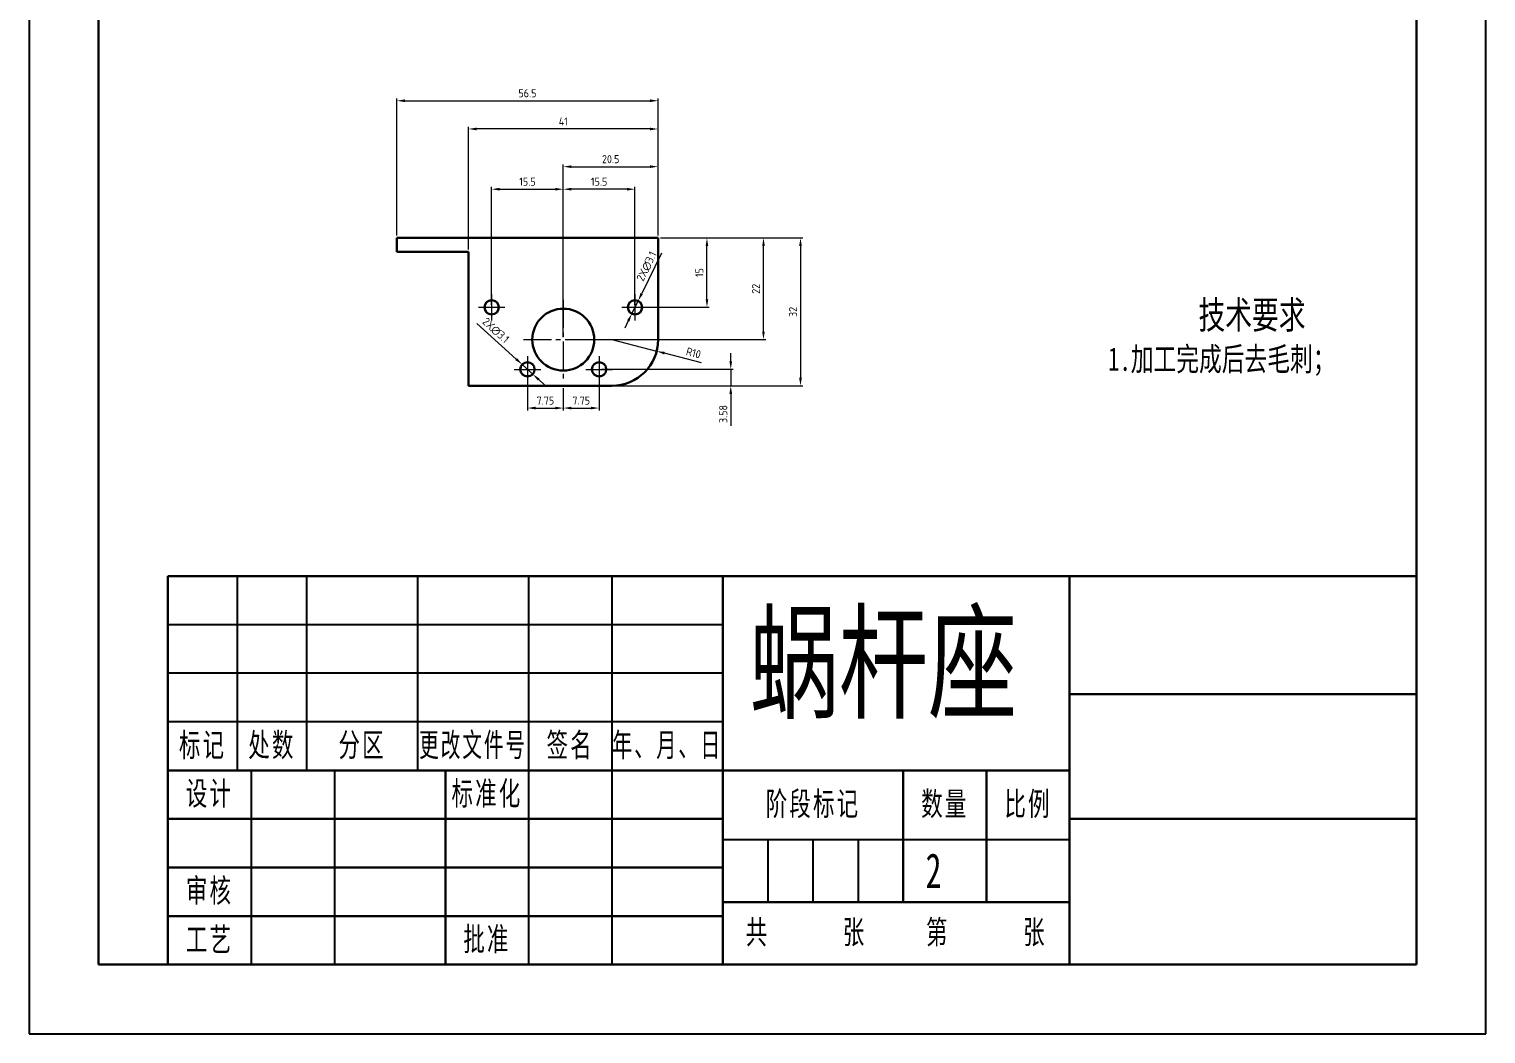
# Model space of a CAD drawing. Header units: millimetres. Extents: x 208 to 276696, y -381762 to 69.
# Drawn here: x 2069.5 to 2384.5, y -386.3 to -168.9 of the extents above; entities that cross this region are included whole.
import ezdxf
from ezdxf.enums import TextEntityAlignment as Align

# ---------------------------------------------------------------- set-up
doc = ezdxf.new("R2010")
doc.units = ezdxf.units.MM
doc.header["$LTSCALE"] = 0.5
doc.header["$PDSIZE"] = -5
doc.linetypes.add('点画线', pattern=[18, 12, -2, 2, -2])
doc.layers.get('0').update_dxf_attribs({"lineweight": 30})
for name, color, linetype, lineweight in [('中心线层', 1, '点画线', 15), ('尺寸', 3, 'Continuous', 15), ('尺寸线层', 3, 'Continuous', 25), ('粗实线层', 7, 'Continuous', 30), ('细实线层', 7, 'Continuous', 25)]:
    doc.layers.add(name, color=color, linetype=linetype, lineweight=lineweight)
doc.styles.get("Standard").update_dxf_attribs({"font": 'isocp.shx', "bigfont": 'gbcbig.shx'})
doc.styles.add('标准', font='', dxfattribs={"width": 0.667})
doc.styles.add('汉字', font='', dxfattribs={"width": 0.707})
doc.styles.get('标准').set_extended_font_data('宋体')
doc.styles.get('汉字').set_extended_font_data('STFangsong')
doc.dimstyles.new('AM_ISO', dxfattribs={"dimscale": 0.5, "dimtxt": 3.5, "dimasz": 3.5, "dimexe": 1, "dimexo": 1, "dimgap": 1.5, "dimtad": 1, "dimdsep": 46, "dimtxsty": 'Standard', "dimcen": 0, "dimclrd": 256, "dimclre": 256, "dimclrt": 2, "dimadec": 0, "dimazin": 2, "dimtp": 0.1, "dimtm": 0.1, "dimtfac": 0.71, "dimtdec": 3, "dimtmove": 0, "dimatfit": 3, "dimfxl": 1, "dimlwd": -1, "dimlwe": -1, "dimarcsym": 1})
doc.dimstyles.new('AM_ISO$3', dxfattribs={"dimscale": 0.5, "dimtxt": 3.5, "dimasz": 3.5, "dimexe": 1, "dimexo": 1, "dimgap": 1.5, "dimtad": 1, "dimtoh": 1, "dimdsep": 46, "dimtxsty": 'Standard', "dimcen": 0, "dimclrd": 256, "dimclre": 256, "dimclrt": 2, "dimadec": 0, "dimazin": 2, "dimtp": 0.1, "dimtm": 0.1, "dimtfac": 0.71, "dimtofl": 0, "dimtmove": 0, "dimatfit": 0, "dimfxl": 1, "dimlwd": -1, "dimlwe": -1, "dimarcsym": 1})
doc.dimstyles.new('AM_ISO$4', dxfattribs={"dimscale": 0.5, "dimtxt": 3.5, "dimasz": 3.5, "dimexe": 1, "dimexo": 1, "dimgap": 1.5, "dimtad": 1, "dimtoh": 1, "dimdsep": 46, "dimtxsty": 'Standard', "dimcen": 0, "dimclrd": 256, "dimclre": 256, "dimclrt": 2, "dimadec": 0, "dimazin": 2, "dimtp": 0.1, "dimtm": 0.1, "dimtfac": 0.71, "dimtdec": 3, "dimtofl": 0, "dimtmove": 0, "dimatfit": 0, "dimfxl": 1, "dimlwd": -1, "dimlwe": -1, "dimarcsym": 1})

# ---------------------------------------------------------------- blocks, each defined once
blk = doc.blocks.new('*D115')
at = {"layer": 'Defpoints', "color": 0, "transparency": 16777216}
for p in [(2201.24, -227.73), (2199.87, -230.51)]:
    blk.add_point(p, dxfattribs=at)
at = {"layer": '尺寸', "linetype": 'ByBlock', "transparency": 16777216}
for p, q in [((2206.31, -217.39), (2202.01, -226.16)), ((2199.87, -230.51), (2201.24, -227.73)), ((2199.1, -232.08), (2198.33, -233.65))]:
    blk.add_line(p, q, dxfattribs=at)
at = {"layer": '尺寸', "transparency": 16777216}
for points in [[(2201.75, -226.03), (2202.27, -226.29), (2201.24, -227.73)], [(2198.84, -231.95), (2199.36, -232.21), (2199.87, -230.51)]]:
    blk.add_solid(points, dxfattribs=at)
at = {"layer": '尺寸', "color": 2, "transparency": 16777216, "insert": (2203.09, -220.27), "char_height": 1.75, "attachment_point": 5, "rotation": 63.8542}
blk.add_mtext('2X∅3.1', dxfattribs=at)
blk = doc.blocks.new('*D117')
at = {"layer": 'Defpoints', "color": 0, "transparency": 16777216}
for p in [(2192.8, -242.54), (2185.05, -246.12), (2192.8, -250.92)]:
    blk.add_point(p, dxfattribs=at)
at = {"layer": '尺寸', "linetype": 'ByBlock', "transparency": 16777216}
for p, q in [((2192.8, -243.04), (2192.8, -251.42)), ((2185.05, -246.62), (2185.05, -251.42)), ((2186.8, -250.92), (2191.05, -250.92))]:
    blk.add_line(p, q, dxfattribs=at)
at = {"layer": '尺寸', "transparency": 16777216}
for points in [[(2186.8, -250.63), (2186.8, -251.21), (2185.05, -250.92)], [(2191.05, -250.63), (2191.05, -251.21), (2192.8, -250.92)]]:
    blk.add_solid(points, dxfattribs=at)
at = {"layer": '尺寸', "color": 2, "transparency": 16777216, "insert": (2188.93, -249.3), "char_height": 1.75, "attachment_point": 5}
blk.add_mtext('7.75', dxfattribs=at)
blk = doc.blocks.new('*D118')
at = {"layer": 'Defpoints', "color": 0, "transparency": 16777216}
for p in [(2177.3, -242.54), (2185.05, -246.12), (2185.05, -250.92)]:
    blk.add_point(p, dxfattribs=at)
at = {"layer": '尺寸', "linetype": 'ByBlock', "transparency": 16777216}
for p, q in [((2177.3, -243.04), (2177.3, -251.42)), ((2185.05, -246.62), (2185.05, -251.42)), ((2179.05, -250.92), (2183.3, -250.92))]:
    blk.add_line(p, q, dxfattribs=at)
at = {"layer": '尺寸', "transparency": 16777216}
for points in [[(2179.05, -250.63), (2179.05, -251.21), (2177.3, -250.92)], [(2183.3, -250.63), (2183.3, -251.21), (2185.05, -250.92)]]:
    blk.add_solid(points, dxfattribs=at)
at = {"layer": '尺寸', "color": 2, "transparency": 16777216, "insert": (2181.18, -249.3), "char_height": 1.75, "attachment_point": 5}
blk.add_mtext('7.75', dxfattribs=at)
blk = doc.blocks.new('*D119')
at = {"layer": 'Defpoints', "color": 0, "transparency": 16777216}
for p in [(2192.8, -242.54), (2221.27, -242.54), (2195.55, -246.12)]:
    blk.add_point(p, dxfattribs=at)
at = {"layer": '尺寸', "linetype": 'ByBlock', "transparency": 16777216}
for p, q in [((2221.27, -240.79), (2221.27, -239.04)), ((2193.3, -242.54), (2221.77, -242.54)), ((2221.27, -242.54), (2221.27, -246.12)), ((2196.05, -246.12), (2221.77, -246.12)), ((2221.27, -247.87), (2221.27, -254.8))]:
    blk.add_line(p, q, dxfattribs=at)
at = {"layer": '尺寸', "transparency": 16777216}
for points in [[(2220.97, -240.79), (2221.56, -240.79), (2221.27, -242.54)], [(2220.97, -247.87), (2221.56, -247.87), (2221.27, -246.12)]]:
    blk.add_solid(points, dxfattribs=at)
at = {"layer": '尺寸', "color": 2, "transparency": 16777216, "insert": (2219.64, -252.21), "char_height": 1.75, "attachment_point": 5, "rotation": 90}
blk.add_mtext('3.58', dxfattribs=at)
blk = doc.blocks.new('*D120')
at = {"layer": 'Defpoints', "color": 0, "transparency": 16777216}
for p in [(2205.55, -214.12), (2216.12, -214.12), (2200.55, -229.12)]:
    blk.add_point(p, dxfattribs=at)
at = {"layer": '尺寸', "linetype": 'ByBlock', "transparency": 16777216}
for p, q in [((2206.05, -214.12), (2216.62, -214.12)), ((2216.12, -227.37), (2216.12, -215.87)), ((2201.05, -229.12), (2216.62, -229.12))]:
    blk.add_line(p, q, dxfattribs=at)
at = {"layer": '尺寸', "transparency": 16777216}
for points in [[(2215.83, -215.87), (2216.41, -215.87), (2216.12, -214.12)], [(2215.83, -227.37), (2216.41, -227.37), (2216.12, -229.12)]]:
    blk.add_solid(points, dxfattribs=at)
at = {"layer": '尺寸', "color": 2, "transparency": 16777216, "insert": (2214.49, -221.62), "char_height": 1.75, "attachment_point": 5, "rotation": 90}
blk.add_mtext('15', dxfattribs=at)
blk = doc.blocks.new('*D121')
at = {"layer": 'Defpoints', "color": 0, "transparency": 16777216}
for p in [(2205.55, -214.12), (2228.34, -214.12), (2185.05, -236.12)]:
    blk.add_point(p, dxfattribs=at)
at = {"layer": '尺寸', "linetype": 'ByBlock', "transparency": 16777216}
for p, q in [((2206.05, -214.12), (2228.84, -214.12)), ((2228.34, -234.37), (2228.34, -215.87)), ((2185.55, -236.12), (2228.84, -236.12))]:
    blk.add_line(p, q, dxfattribs=at)
at = {"layer": '尺寸', "transparency": 16777216}
for points in [[(2228.05, -215.87), (2228.63, -215.87), (2228.34, -214.12)], [(2228.05, -234.37), (2228.63, -234.37), (2228.34, -236.12)]]:
    blk.add_solid(points, dxfattribs=at)
at = {"layer": '尺寸', "color": 2, "transparency": 16777216, "insert": (2226.72, -225.12), "char_height": 1.75, "attachment_point": 5, "rotation": 90}
blk.add_mtext('22', dxfattribs=at)
blk = doc.blocks.new('*D122')
at = {"layer": 'Defpoints', "color": 0, "transparency": 16777216}
for p in [(2185.05, -203.58), (2200.55, -229.12), (2185.05, -236.12)]:
    blk.add_point(p, dxfattribs=at)
at = {"layer": '尺寸', "linetype": 'ByBlock', "transparency": 16777216}
for p, q in [((2185.05, -235.62), (2185.05, -203.08)), ((2198.8, -203.58), (2186.8, -203.58)), ((2200.55, -228.62), (2200.55, -203.08))]:
    blk.add_line(p, q, dxfattribs=at)
at = {"layer": '尺寸', "transparency": 16777216}
for points in [[(2186.8, -203.28), (2186.8, -203.87), (2185.05, -203.58)], [(2198.8, -203.28), (2198.8, -203.87), (2200.55, -203.58)]]:
    blk.add_solid(points, dxfattribs=at)
at = {"layer": '尺寸', "color": 2, "transparency": 16777216, "insert": (2192.8, -201.95), "char_height": 1.75, "attachment_point": 5}
blk.add_mtext('15.5', dxfattribs=at)
blk = doc.blocks.new('*D123')
at = {"layer": 'Defpoints', "color": 0, "transparency": 16777216}
for p in [(2185.05, -203.58), (2169.55, -229.12), (2185.05, -236.12)]:
    blk.add_point(p, dxfattribs=at)
at = {"layer": '尺寸', "linetype": 'ByBlock', "transparency": 16777216}
for p, q in [((2169.55, -228.62), (2169.55, -203.08)), ((2171.3, -203.58), (2183.3, -203.58)), ((2185.05, -235.62), (2185.05, -203.08))]:
    blk.add_line(p, q, dxfattribs=at)
at = {"layer": '尺寸', "transparency": 16777216}
for points in [[(2171.3, -203.28), (2171.3, -203.87), (2169.55, -203.58)], [(2183.3, -203.28), (2183.3, -203.87), (2185.05, -203.58)]]:
    blk.add_solid(points, dxfattribs=at)
at = {"layer": '尺寸', "color": 2, "transparency": 16777216, "insert": (2177.3, -201.95), "char_height": 1.75, "attachment_point": 5}
blk.add_mtext('15.5', dxfattribs=at)
blk = doc.blocks.new('*D124')
at = {"layer": 'Defpoints', "color": 0, "transparency": 16777216}
for p in [(2205.55, -198.7), (2185.05, -214.12), (2205.55, -214.12)]:
    blk.add_point(p, dxfattribs=at)
at = {"layer": '尺寸', "linetype": 'ByBlock', "transparency": 16777216}
for p, q in [((2185.05, -213.62), (2185.05, -198.2)), ((2205.55, -213.62), (2205.55, -198.2)), ((2186.8, -198.7), (2203.8, -198.7))]:
    blk.add_line(p, q, dxfattribs=at)
at = {"layer": '尺寸', "transparency": 16777216}
for points in [[(2186.8, -198.41), (2186.8, -198.99), (2185.05, -198.7)], [(2203.8, -198.41), (2203.8, -198.99), (2205.55, -198.7)]]:
    blk.add_solid(points, dxfattribs=at)
at = {"layer": '尺寸', "color": 2, "transparency": 16777216, "insert": (2195.3, -197.08), "char_height": 1.75, "attachment_point": 5}
blk.add_mtext('20.5', dxfattribs=at)
blk = doc.blocks.new('*D125')
at = {"layer": 'Defpoints', "color": 0, "transparency": 16777216}
for p in [(2164.55, -190.55), (2205.55, -214.12), (2164.55, -217.12)]:
    blk.add_point(p, dxfattribs=at)
at = {"layer": '尺寸', "linetype": 'ByBlock', "transparency": 16777216}
for p, q in [((2164.55, -216.62), (2164.55, -190.05)), ((2203.8, -190.55), (2166.3, -190.55)), ((2205.55, -213.62), (2205.55, -190.05))]:
    blk.add_line(p, q, dxfattribs=at)
at = {"layer": '尺寸', "transparency": 16777216}
for points in [[(2166.3, -190.26), (2166.3, -190.84), (2164.55, -190.55)], [(2203.8, -190.26), (2203.8, -190.84), (2205.55, -190.55)]]:
    blk.add_solid(points, dxfattribs=at)
at = {"layer": '尺寸', "color": 2, "transparency": 16777216, "insert": (2185.05, -188.93), "char_height": 1.75, "attachment_point": 5}
blk.add_mtext('41', dxfattribs=at)
blk = doc.blocks.new('*D126')
at = {"layer": 'Defpoints', "color": 0, "transparency": 16777216}
for p in [(2205.55, -214.12), (2195.55, -246.12), (2236.35, -246.12)]:
    blk.add_point(p, dxfattribs=at)
at = {"layer": '尺寸', "linetype": 'ByBlock', "transparency": 16777216}
for p, q in [((2206.05, -214.12), (2236.85, -214.12)), ((2236.35, -215.87), (2236.35, -244.37)), ((2196.05, -246.12), (2236.85, -246.12))]:
    blk.add_line(p, q, dxfattribs=at)
at = {"layer": '尺寸', "transparency": 16777216}
for points in [[(2236.05, -215.87), (2236.64, -215.87), (2236.35, -214.12)], [(2236.05, -244.37), (2236.64, -244.37), (2236.35, -246.12)]]:
    blk.add_solid(points, dxfattribs=at)
at = {"layer": '尺寸', "color": 2, "transparency": 16777216, "insert": (2234.72, -230.12), "char_height": 1.75, "attachment_point": 5, "rotation": 90}
blk.add_mtext('32', dxfattribs=at)
blk = doc.blocks.new('$CAXA_FRAME_13B17AC1$')
at = {"layer": '粗实线层'}
for p, q in [((-95, 138.5), (-95, -138.5)), ((95, -138.5), (95, 138.5)), ((-95, -138.5), (95, -138.5))]:
    blk.add_line(p, q, dxfattribs=at)
at = {"layer": '细实线层'}
for p, q in [((-105, 148.5), (-105, -148.5)), ((105, -148.5), (105, 148.5)), ((-105, -148.5), (105, -148.5))]:
    blk.add_line(p, q, dxfattribs=at)
blk = doc.blocks.new('$CAXA_TITLE_151E506F$')
at = {"layer": '粗实线层'}
for p, q in [((0, 56), (-180, 56)), ((-180, 56), (-180, 0)), ((-100, 56), (-100, 0)), ((-50, 56), (-50, 0)), ((0, 0), (0, 56)), ((0, 39), (-50, 39)), ((-50, 28), (-180, 28)), ((-140, 28), (-140, 0)), ((-74, 28), (-74, 9)), ((-62, 28), (-62, 9)), ((-100, 21), (-180, 21)), ((0, 21), (-50, 21)), ((-100, 14), (-180, 14)), ((-50, 9), (-100, 9)), ((-100, 7), (-180, 7)), ((0, 0), (-180, 0))]:
    blk.add_line(p, q, dxfattribs=at)
at = {"layer": '细实线层'}
for p, q in [((-170, 56), (-170, 28)), ((-160, 56), (-160, 28)), ((-144, 56), (-144, 28)), ((-128, 56), (-128, 0)), ((-116, 56), (-116, 0)), ((-100, 49), (-180, 49)), ((-100, 42), (-180, 42)), ((-100, 35), (-180, 35)), ((-168, 28), (-168, 0)), ((-156, 28), (-156, 0)), ((-50, 18), (-100, 18)), ((-93.5, 18), (-93.5, 9)), ((-87, 18), (-87, 9)), ((-80.5, 18), (-80.5, 9))]:
    blk.add_line(p, q, dxfattribs=at)
at = {"layer": '尺寸线层', "attachment_point": 5, "line_spacing_factor": 1.369753, "style": '标准'}
for s, insert, char_height, width in [('\\T1.1;标记', (-175, 31.5), 3.405, 18), ('\\T1.1;处数', (-165, 31.5), 3.405, 18), ('\\T1.1;分区', (-152, 31.5), 3.405, 30), ('\\T1.1;{\\W0.60886;更改文件号}', (-136, 31.5), 3.4054, 30), ('\\T1.1;签名', (-122, 31.5), 3.405, 22), ('\\T1.1;{\\W0.622239;年、月、日}', (-108, 31.5), 3.4054, 30), ('\\T1.1;设计', (-174, 24.5), 3.405, 22), ('\\T1.1;标准化', (-134, 24.5), 3.405, 22), ('\\T1.1;阶段标记', (-87, 23), 3.405, 50), ('{\\T1.1;数量}', (-68, 23), 3.405, 22), ('\\T1.1;比例', (-56, 23), 3.405, 22), ('\\T1.1;审核', (-174, 10.5), 3.405, 22), ('\\T1.1;共', (-95, 4.5), 3.405, 8), ('\\T1.1;张', (-81, 4.5), 3.405, 8), ('\\T1.1;第', (-69, 4.5), 3.405, 8), ('\\T1.1;张', (-55, 4.5), 3.405, 8), ('\\T1.1;工艺', (-174, 3.5), 3.405, 22), ('\\T1.1;批准', (-134, 3.5), 3.405, 22)]:
    blk.add_mtext(s, dxfattribs=dict(at, insert=insert, char_height=char_height, width=width))
at = {"layer": '尺寸线层', "style": '标准'}
for tag, height, width, p in [('标记C', 3.54, 0.667, (-175, 52.5)), ('处数C', 3.54, 0.667, (-165, 52.5)), ('分区C', 3.54, 0.667, (-152, 52.5)), ('更改文件号C', 3.54, 0.512156, (-136, 52.5)), ('更改签名C', 3.54, 0.459969, (-122, 52.5)), ('更改日期C', 3.54, 0.62723, (-108, 52.5)), ('单位名称', 5.05, 0.667, (-25, 47.5)), ('标记B', 3.54, 0.667, (-175, 45.5)), ('处数B', 3.54, 0.667, (-165, 45.5)), ('分区B', 3.54, 0.667, (-152, 45.5)), ('更改文件号B', 3.54, 0.512156, (-136, 45.5)), ('更改签名B', 3.54, 0.459969, (-122, 45.5)), ('更改日期B', 3.54, 0.62723, (-108, 45.5)), ('材料名称', 5.05, 0.667, (-75, 42)), ('标记A', 3.54, 0.667, (-175, 38.5)), ('处数A', 3.54, 0.667, (-165, 38.5)), ('分区A', 3.54, 0.667, (-152, 38.5)), ('更改文件号A', 3.54, 0.512156, (-136, 38.5)), ('更改签名A', 3.54, 0.459969, (-122, 38.5)), ('更改日期A', 3.54, 0.62723, (-108, 38.5)), ('图纸名称', 5.05, 0.667, (-25, 30)), ('设计', 3.54, 0.667, (-162, 24.5)), ('设计日期', 3.54, 0.667, (-148, 24.5)), ('标准化', 3.54, 0.667, (-122, 24.5)), ('标准化日期', 3.54, 0.569556, (-108, 24.5)), ('阶段标记S', 3.54, 0.229984, (-96.75, 13.5)), ('阶段标记A', 3.54, 0.229984, (-90.25, 13.5)), ('阶段标记B', 3.54, 0.229984, (-83.75, 13.5)), ('阶段标记C', 3.54, 0.229984, (-77.25, 13.5)), ('重量', 3.54, 0.667, (-68, 13.5)), ('图纸比例', 3.54, 0.524733, (-56, 13.5)), ('审核', 3.54, 0.667, (-162, 10.5)), ('审核日期', 3.54, 0.667, (-148, 10.5)), ('图纸编号', 5.05, 0.667, (-25.07, 9.53)), ('页数', 3.54, 0.667, (-88, 4.5)), ('页码', 3.54, 0.667, (-62, 4.5)), ('工艺', 3.54, 0.667, (-162, 3.5)), ('工艺日期', 3.54, 0.667, (-148, 3.5)), ('批准', 3.54, 0.667, (-122, 3.5)), ('批准日期', 3.54, 0.667, (-108, 3.5))]:
    blk.add_attdef(tag, text='', height=height, dxfattribs=dict(at, width=width)).set_placement(p, align=Align.MIDDLE_CENTER)
blk = doc.blocks.new('*D146')
at = {"layer": 'Defpoints', "color": 0, "transparency": 16777216}
for p in [(2195.55, -236.12), (2205.24, -238.61)]:
    blk.add_point(p, dxfattribs=at)
at = {"layer": '尺寸', "linetype": 'ByBlock', "transparency": 16777216}
for p, q in [((2195.55, -236.12), (2205.24, -238.61)), ((2214.97, -241.12), (2206.93, -239.05))]:
    blk.add_line(p, q, dxfattribs=at)
at = {"layer": '尺寸', "transparency": 16777216}
blk.add_solid([(2207.01, -238.77), (2206.86, -239.33), (2205.24, -238.61)], dxfattribs=at)
at = {"layer": '尺寸', "color": 2, "transparency": 16777216, "insert": (2213.21, -238.99), "char_height": 1.75, "attachment_point": 5, "rotation": 345.5608}
blk.add_mtext('R10', dxfattribs=at)
blk = doc.blocks.new('*D147')
at = {"layer": 'Defpoints', "color": 0, "transparency": 16777216}
for p in [(2205.55, -184.44), (2149.05, -214.12), (2205.55, -214.12)]:
    blk.add_point(p, dxfattribs=at)
at = {"layer": '尺寸', "linetype": 'ByBlock', "transparency": 16777216}
for p, q in [((2149.05, -213.62), (2149.05, -183.94)), ((2150.8, -184.44), (2203.8, -184.44)), ((2205.55, -213.62), (2205.55, -183.94))]:
    blk.add_line(p, q, dxfattribs=at)
at = {"layer": '尺寸', "transparency": 16777216}
for points in [[(2150.8, -184.15), (2150.8, -184.73), (2149.05, -184.44)], [(2203.8, -184.15), (2203.8, -184.73), (2205.55, -184.44)]]:
    blk.add_solid(points, dxfattribs=at)
at = {"layer": '尺寸', "color": 2, "transparency": 16777216, "insert": (2177.3, -182.81), "char_height": 1.75, "attachment_point": 5}
blk.add_mtext('56.5', dxfattribs=at)
blk = doc.blocks.new('*D148')
at = {"layer": 'Defpoints', "color": 0, "transparency": 16777216}
for p in [(2176.16, -241.5), (2178.45, -243.59)]:
    blk.add_point(p, dxfattribs=at)
at = {"layer": '尺寸', "linetype": 'ByBlock', "transparency": 16777216}
for p, q in [((2166.39, -232.64), (2174.86, -240.33)), ((2178.45, -243.59), (2176.16, -241.5)), ((2179.75, -244.76), (2181.04, -245.94))]:
    blk.add_line(p, q, dxfattribs=at)
at = {"layer": '尺寸', "transparency": 16777216}
for points in [[(2175.06, -240.11), (2174.66, -240.54), (2176.16, -241.5)], [(2179.94, -244.55), (2179.55, -244.98), (2178.45, -243.59)]]:
    blk.add_solid(points, dxfattribs=at)
at = {"layer": '尺寸', "color": 2, "transparency": 16777216, "insert": (2170.45, -234.13), "char_height": 1.75, "attachment_point": 5, "rotation": 317.7708}
blk.add_mtext('2X∅3.1', dxfattribs=at)

msp = doc.modelspace()

# ---------------------------------------------------------------- linework, layer by layer
at = {"color": 7}
for p, q in [((2149.054, -217.121), (2149.054, -214.121)), ((2149.054, -214.121), (2164.054, -214.121)), ((2164.054, -214.121), (2205.554, -214.121)), ((2205.554, -214.121), (2205.554, -236.121)), ((2164.554, -217.121), (2149.054, -217.121)), ((2164.554, -217.121), (2164.554, -246.121)), ((2164.554, -246.121), (2195.554, -246.121))]:
    msp.add_line(p, q, dxfattribs=at)
for centre, radius in [((2169.554, -229.121), 1.55), ((2185.054, -236.121), 6.7), ((2200.554, -229.121), 1.55), ((2177.304, -242.544), 1.55), ((2192.804, -242.544), 1.55)]:
    msp.add_circle(centre, radius, dxfattribs=at)
msp.add_arc((2195.554, -236.121), 10, 270, 0, dxfattribs=at)
at = {"layer": '中心线层'}
for p, q in [((2169.554, -226.261), (2169.554, -231.981)), ((2200.554, -226.261), (2200.554, -231.981)), ((2166.694, -229.121), (2172.414, -229.121)), ((2185.054, -227.542), (2185.054, -244.7)), ((2197.694, -229.121), (2203.414, -229.121)), ((2176.475, -236.121), (2193.633, -236.121)), ((2174.444, -242.544), (2180.164, -242.544)), ((2177.304, -239.685), (2177.304, -245.404)), ((2189.944, -242.544), (2195.664, -242.544)), ((2192.804, -239.685), (2192.804, -245.404))]:
    msp.add_line(p, q, dxfattribs=at)

# ---------------------------------------------------------------- block references
at = {"layer": '粗实线层', "xscale": 1.5, "yscale": 1.5, "zscale": 1.5}
for name, p in [('$CAXA_FRAME_13B17AC1$', (2227.048, -163.555)), ('$CAXA_TITLE_151E506F$', (2369.548, -371.305))]:
    msp.add_blockref(name, p, dxfattribs=at)

# ---------------------------------------------------------------- texts
at = {"attachment_point": 1, "style": '汉字'}
for s, width, insert, char_height in [('\\pi33.975;{\\H0.8x;技术要求}\\P\\pi0;    {\\H0.68x;1.加工完成后去毛刺；\\P }', 72.18757, (2288.433, -227.764), 7.5), ('蜗杆座\\P ', 75.69103, (2225.331, -295.966), 20)]:
    msp.add_mtext_dynamic_manual_height_columns(s, width=width, gutter_width=12.5, heights=[0], dxfattribs=dict(at, insert=insert, char_height=char_height))
at = {"layer": '尺寸', "insert": (2263.406, -347.243), "char_height": 7.5, "attachment_point": 1, "style": '标准'}
msp.add_mtext_dynamic_manual_height_columns('2', width=12.19954, gutter_width=12.5, heights=[0], dxfattribs=at)

# ---------------------------------------------------------------- dimensions: what is measured, and where the dimension line sits
at = {"layer": '尺寸'}
for base, p1, p2, picture, middle in [((2205.554, -184.438), (2149.054, -214.121), (2205.554, -214.121), '*D147', (2177.304, -182.813)), ((2205.554, -198.703), (2185.054, -214.121), (2205.554, -214.121), '*D124', (2195.304, -197.078)), ((2185.054, -203.576), (2169.554, -229.121), (2185.054, -236.121), '*D123', (2177.304, -201.951)), ((2185.054, -203.576), (2200.554, -229.121), (2185.054, -236.121), '*D122', (2192.804, -201.951)), ((2185.054, -250.921), (2177.304, -242.544), (2185.054, -246.121), '*D118', (2181.179, -249.296)), ((2192.804, -250.921), (2185.054, -246.121), (2192.804, -242.544), '*D117', (2188.929, -249.296))]:
    dim = msp.add_linear_dim(base=base, p1=p1, p2=p2, dimstyle='AM_ISO', dxfattribs=at)
    dim.commit()
    dim.dimension.update_dxf_attribs({"geometry": picture, "text_midpoint": middle})
dim = msp.add_linear_dim(base=(2164.554, -190.551), p1=(2205.554, -214.121), p2=(2164.554, -217.121), dimstyle='AM_ISO', dxfattribs=at)
dim.commit()
dim.dimension.update_dxf_attribs({"geometry": '*D125', "text_midpoint": (2185.054, -190.551), "dimtype": 160})
for base, p1, p2, picture, middle in [((2228.343, -214.121), (2185.054, -236.121), (2205.554, -214.121), '*D121', (2226.718, -225.121)), ((2236.345, -246.121), (2205.554, -214.121), (2195.554, -246.121), '*D126', (2234.72, -230.121)), ((2216.12, -214.121), (2200.554, -229.121), (2205.554, -214.121), '*D120', (2214.495, -221.621))]:
    dim = msp.add_linear_dim(base=base, p1=p1, p2=p2, angle=90, dimstyle='AM_ISO', dxfattribs=at)
    dim.commit()
    dim.dimension.update_dxf_attribs({"geometry": picture, "text_midpoint": middle})
dim = msp.add_diameter_dim_2p(p1=(2199.871, -230.512), p2=(2201.237, -227.729), text='2X<>', dimstyle='AM_ISO$3', override={"dimtoh": 0, "dimtdec": 3, "dimtofl": 1, "dimatfit": 3}, dxfattribs=at)
dim.commit()
dim.dimension.update_dxf_attribs({"geometry": '*D115', "text_midpoint": (2203.087, -220.272)})
dim = msp.add_diameter_dim_2p(p1=(2178.452, -243.586), p2=(2176.156, -241.503), text='2X<>', dimstyle='AM_ISO$3', override={"dimtoh": 0, "dimtdec": 3, "dimtofl": 1, "dimatfit": 3}, dxfattribs=at)
dim.commit()
dim.dimension.update_dxf_attribs({"geometry": '*D148', "text_midpoint": (2169.361, -235.335), "dimtype": 163})
dim = msp.add_radius_dim(center=(2195.554, -236.121), mpoint=(2205.238, -238.614), dimstyle='AM_ISO$4', override={"dimtoh": 0, "dimtofl": 1, "dimatfit": 3}, dxfattribs=at)
dim.commit()
dim.dimension.update_dxf_attribs({"geometry": '*D146', "text_midpoint": (2212.8, -240.561), "dimtype": 164})
dim = msp.add_linear_dim(base=(2221.266, -242.544), p1=(2195.554, -246.121), p2=(2192.804, -242.544), angle=90, dimstyle='AM_ISO', dxfattribs=at)
dim.commit()
dim.dimension.update_dxf_attribs({"geometry": '*D119', "text_midpoint": (2221.266, -252.208), "dimtype": 160})

doc.saveas('drawing.dxf')
